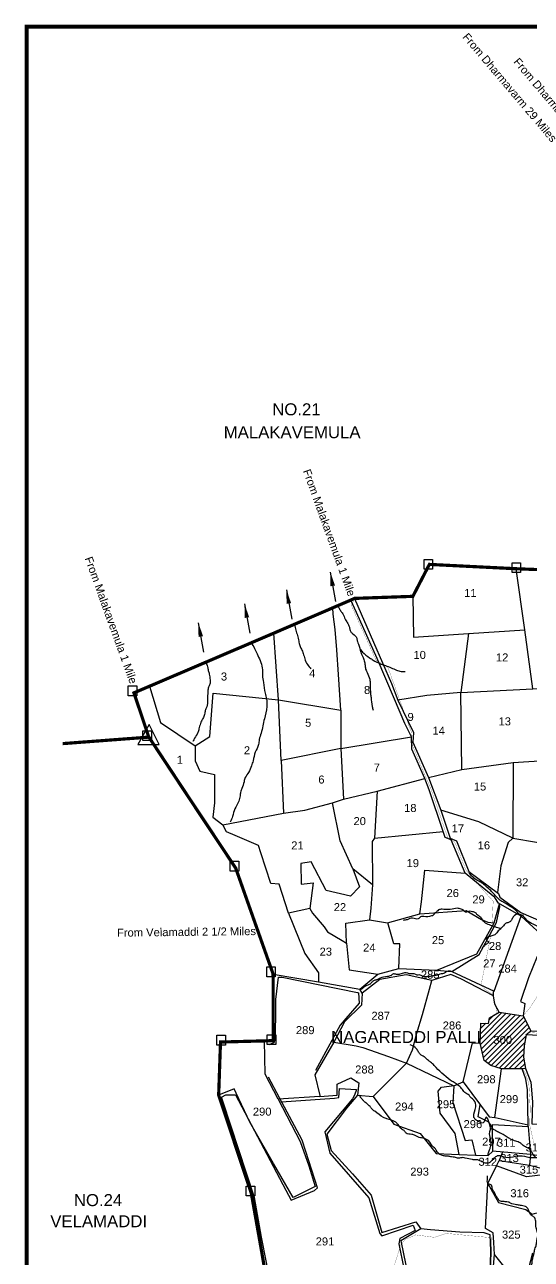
# Model space of a CAD drawing. Header units: feet. Extents: x 182083 to 187049, y 1571345 to 1577743.
# Drawn here: x 182083 to 183350, y 1574657 to 1577743 of the extents above; entities that cross this region are included whole.
import ezdxf
from ezdxf.enums import TextEntityAlignment as Align

# ---------------------------------------------------------------- set-up
doc = ezdxf.new("R2010")
doc.units = ezdxf.units.FT
doc.header["$LTSCALE"] = 15
doc.header["$MEASUREMENT"] = 0
doc.linetypes.add('ACAD_ISO02W100', pattern=[15, 12, -3])
doc.linetypes.add('HIDDEN2', pattern=[0.1875, 0.125, -0.0625])
for name, color, linetype in [('HILL', 223, 'Continuous'), ('PLOT', 7, 'Continuous'), ('PLOT NO', 7, 'Continuous'), ('ROADS', 6, 'ACAD_ISO02W100'), ('TANKS-STREAM', 4, 'Continuous'), ('TEXT', 1, 'Continuous'), ('VILLAGE', 30, 'Continuous'), ('VILLAGE STONES', 240, 'Continuous')]:
    doc.layers.add(name, color=color, linetype=linetype)
doc.layers.add('VILLAGE BOUNDRY', color=5, linetype='HIDDEN2', lineweight=100)
doc.styles.get("Standard").update_dxf_attribs({"font": 'arial.ttf'})
doc.dimstyles.get("Standard").update_dxf_attribs({"dimtxt": 0.18, "dimasz": 35, "dimexe": 0.18, "dimexo": 0.0625, "dimgap": 0.09, "dimtad": 0, "dimtih": 1, "dimtoh": 1, "dimdec": 4, "dimzin": 0, "dimdsep": 46, "dimtxsty": 'Standard', "dimcen": 0.09, "dimadec": 0, "dimazin": 0, "dimtfac": 1, "dimtdec": 4, "dimtofl": 0, "dimtmove": 0, "dimatfit": 3, "dimfxl": 0, "dimtolj": 1, "dimtzin": 0, "dimarcsym": 0})

msp = doc.modelspace()

# ---------------------------------------------------------------- hatches: boundary and pattern name
at = {"layer": 'VILLAGE', "linetype": 'Continuous', "lineweight": -3}
h = msp.add_hatch(dxfattribs=at)
h.set_pattern_fill('ANSI31', color=256, scale=75, style=0)
h.paths.add_polyline_path([(183332.5, 1575190.2), (183337.2, 1575217.8), (183337, 1575217.9), (183349.3, 1575227.8), (183329.9, 1575265.1), (183270, 1575274.4), (183245.5, 1575260.7), (183243.1, 1575246.4), (183224.2, 1575247.2), (183222.2, 1575196.6), (183232.1, 1575154), (183248.8, 1575141.3), (183275.3, 1575132.5), (183327.6, 1575132.5), (183335.9, 1575134), (183330.9, 1575162.4)])

# ---------------------------------------------------------------- linework, layer by layer
at = {"layer": 'HILL', "lineweight": -3}
for points in [[(182695.4, 1575193.4), (182708.1, 1575199.1), (182709.9, 1575218.5), (182711.1, 1575276.1), (182711.1, 1575306.2), (182717.6, 1575362.1), (182727.2, 1575361.8), (182915.3, 1575323.7), (182918, 1575323.1), (182919.6, 1575296.8), (182885.9, 1575258.5), (182872, 1575242), (182851.1, 1575203.8), (182810.2, 1575128.8)], [(182585.9, 1575068.2), (182610.2, 1575068), (182736.3, 1574829.4), (182749.5, 1574804.5), (182807.8, 1574828.9), (182815.7, 1574835.1), (182786.2, 1574926), (182777, 1574954.3), (182720.6, 1575060.1), (182692.7, 1575112.3)], [(182699.8, 1574585.2), (182674.8, 1574712.2), (182657.3, 1574811.2), (182578.8, 1575052.1), (182575.5, 1575062.2), (182585.9, 1575068.2)], [(182725.6, 1575050.6), (182857.7, 1575059.7), (182869, 1575061.5), (182870.1, 1575083.3), (182913.3, 1575081.1), (182908.3, 1575066.8), (182903, 1575058), (182877.2, 1575027), (182834, 1574975), (182846.3, 1574922.2), (182943.9, 1574810.6), (182971.4, 1574720.9), (182976, 1574715.3), (183054.8, 1574742.2), (183059.4, 1574728.9), (183021, 1574708.4), (183018.7, 1574695.4), (183043.9, 1574572)]]:
    msp.add_lwpolyline(points, dxfattribs=at)
at = {"layer": 'PLOT'}
for points in [[(183054, 1576314), (183055.6, 1576211.6), (183192.9, 1576220.8), (183334.1, 1576230.2), (183312.2, 1576383)], [(182873.5, 1576029.3), (182874, 1575933.4), (182880.1, 1575806.9), (182964.6, 1575826.7), (183083.9, 1575858.9), (183051, 1575931.9), (183050.9, 1575962.5), (183033.6, 1575996), (183007.6, 1576057.2), (182964.7, 1576158.3), (182912.6, 1576273.9), (182898.4, 1576304.5)], [(182907.7, 1576308.8), (182955.7, 1576199.3), (183000.8, 1576096.2), (183016, 1576054.8), (183055.1, 1575973.6), (183054, 1575949.1), (183092.8, 1575861.3), (183176.5, 1575881.4), (183305.3, 1575898.2), (183383.3, 1575903.2), (183434.2, 1575906.4), (183523.1, 1575912), (183735.1, 1575879.6), (183809.4, 1575862.9), (183867.8, 1575850.9), (183901.6, 1575844), (184052.8, 1575808.2), (184074.8, 1575803), (184142.6, 1575806.2), (184201.6, 1575811.8), (184327.7, 1575818.2)], [(182717.6, 1576054.9), (182873.5, 1576029.3), (182868, 1576118.8), (182864, 1576180.6), (182859.1, 1576230.8), (182854.6, 1576269), (182854, 1576285.4)], [(183173.6, 1576073.2), (183353.8, 1576082.8), (183445.4, 1576087.7), (183487.5, 1576088.3), (183592, 1576134.4), (183592, 1576170.4), (183671.3, 1576228.1), (183730.8, 1576240.2), (183762.1, 1576241.9), (183807.3, 1576257.3), (183872.5, 1576245.2), (183895.2, 1576253)], [(182395.3, 1576089.4), (182422.4, 1575998.4), (182509.5, 1575939.9), (182545.9, 1575963.3), (182554.5, 1576072.3), (182717.6, 1576054.9), (182705.9, 1576221.9)], [(183192.9, 1576220.8), (183173.6, 1576073.2)], [(183353.8, 1576082.8), (183334.1, 1576230.2)], [(182724.5, 1575903.4), (182717.6, 1576054.9)], [(183176.5, 1575881.4), (183173.6, 1576073.2), (183089.2, 1576066.5), (183016, 1576054.8)], [(182874, 1575933.5), (183050.9, 1575962.5)], [(182509.5, 1575939.9), (182509.2, 1575903.1), (182521, 1575877), (182557.7, 1575868.9), (182557.5, 1575797.9), (182553.5, 1575762), (182578.1, 1575743.1), (182729.9, 1575771.6), (182783.4, 1575779.1), (182853, 1575797.6), (182880.1, 1575806.9)], [(182874, 1575933.4), (182724.5, 1575903.4), (182729.9, 1575771.6)], [(183305.3, 1575898.2), (183304, 1575709.8), (183218.8, 1575750), (183123.9, 1575779.2)], [(183304, 1575709.8), (183362.9, 1575699.4), (183400.3, 1575695.3), (183434.2, 1575906.4)], [(182704.2, 1575369.8), (182817.7, 1575350.1), (182921.3, 1575332.1), (182966.2, 1575369.7), (183019, 1575383.6), (183114.3, 1575379.8), (183151.3, 1575376.1), (183257.5, 1575327.3), (183325, 1575514.1), (183268.5, 1575546.6), (183259.4, 1575561.3), (183218.5, 1575594.5), (183184.6, 1575622.1), (183149.5, 1575705.1), (183134.8, 1575711.1), (183130.1, 1575726), (183094.8, 1575830.1), (183083.9, 1575858.9)], [(183092.8, 1575861.3), (183123.9, 1575779.2), (183146.9, 1575709.4), (183163.5, 1575702.4), (183194.3, 1575626.3), (183268.1, 1575571.5), (183271.3, 1575561.7), (183324.3, 1575523.8), (183374, 1575502.3), (183406.2, 1575514.5)], [(182964.6, 1575826.7), (182957.6, 1575709.1), (183130.1, 1575726)], [(182957.6, 1575709.1), (182952.5, 1575701.3), (182953.1, 1575592.8), (182904, 1575632.6), (182871.8, 1575702.7), (182853, 1575797.6)], [(182904, 1575632.6), (182920.4, 1575587.8), (182897.7, 1575564.8), (182837, 1575578.5), (182799.7, 1575650.1), (182773.6, 1575646.3), (182774.4, 1575594.1), (182804.6, 1575598.1), (182796.3, 1575533.4), (182742.4, 1575521.6), (182719.5, 1575594.3), (182698.6, 1575595.8), (182673.9, 1575672.9), (182668, 1575691.3), (182609.1, 1575716.5), (182587.8, 1575725.7), (182578.1, 1575743.1)], [(183304, 1575709.8), (183292.4, 1575698.9), (183273.7, 1575640.5), (183265.6, 1575573.4)], [(183071.4, 1575520.2), (183075.5, 1575550.1), (183083.6, 1575629.8), (183184.6, 1575622.1)], [(182953.1, 1575592.8), (182948.9, 1575534.4), (182945.7, 1575505.5)], [(182796.3, 1575533.4), (182802.6, 1575521.8), (182832.3, 1575487.5), (182840.3, 1575475.2), (182877.1, 1575453.7), (182887.9, 1575446.9), (182886, 1575496.7), (182945.7, 1575505.5), (182990.6, 1575497.5), (183071.4, 1575520.2), (183187.2, 1575528.5), (183225.6, 1575506.5), (183241.6, 1575499.8), (183257.1, 1575497.6), (183270.3, 1575545.6)], [(183151.3, 1575376.1), (183219.7, 1575419), (183263, 1575498.7), (183271.8, 1575538.2), (183270.3, 1575545.6)], [(182742.4, 1575521.6), (182783.4, 1575421.2), (182817.5, 1575372.9), (182817.7, 1575350.1)], [(183019, 1575383.6), (183021.7, 1575444.9), (183006.2, 1575445.6), (182991.5, 1575497.7)], [(183114.3, 1575379.8), (183213.7, 1575420.2), (183257.1, 1575497.6)], [(183519.7, 1575346), (183455.3, 1575398.5), (183394.1, 1575451.5), (183325, 1575514.1)], [(182887.9, 1575446.9), (182894.4, 1575380.4), (182966.2, 1575369.7)], [(183394.1, 1575451.5), (183364.7, 1575413.4), (183342.9, 1575360), (183323.4, 1575300.8), (183333.9, 1575295.8), (183329.9, 1575265.1), (183349.3, 1575227.8), (183386.9, 1575226), (183437.1, 1575206.2), (183483.8, 1575199.7), (183563.4, 1575193.8), (183582, 1575188.7), (183606.2, 1575162.8), (183623.9, 1575143.8), (183660, 1575169.6), (183689.2, 1575217.6), (183704.3, 1575244.4)], [(183255.9, 1575315.5), (183173.6, 1575358), (183149.1, 1575368.3), (183101.2, 1575353.8), (183036.9, 1575367.9), (182971.4, 1575356.4), (182926.9, 1575322.2), (182921.3, 1575332.1)], [(182926.9, 1575322.2), (182925.1, 1575291.7), (182883.1, 1575250.4), (182856.3, 1575199.9), (182912.1, 1575190), (182928.6, 1575185.9), (182993.2, 1575163.9), (183038.1, 1575147.3), (183052.7, 1575180.7), (183063.7, 1575222.1), (183078.3, 1575268.5), (183095.4, 1575332.1), (183101.2, 1575353.8)], [(183270, 1575274.4), (183258.7, 1575294.8), (183255.9, 1575315.5), (183255.9, 1575325.5), (183257.5, 1575327.3)], [(183337.2, 1575218), (183332.5, 1575190.2), (183330.9, 1575162.4), (183335.9, 1575134), (183327.6, 1575132.5), (183275.3, 1575132.5), (183248.8, 1575141.3), (183232.1, 1575154), (183222.2, 1575196.6), (183224.2, 1575247.2), (183243.1, 1575246.4), (183245.5, 1575260.7), (183270, 1575274.4), (183329.9, 1575265.1)], [(183623.9, 1575143.8), (183616.5, 1575138.8), (183567.8, 1575181.5), (183508.6, 1575184.1), (183460.3, 1575189), (183417.3, 1575200.1), (183385.5, 1575215.4), (183337, 1575217.9), (183349.3, 1575227.8)], [(182821.4, 1575063.4), (182716.6, 1575056.8), (182684.5, 1575119.5), (182682.3, 1575202.7)], [(182856.3, 1575199.9), (182808.6, 1575118.1), (182821.1, 1575065.8), (182821.4, 1575063.4), (182864.8, 1575066.7), (182864.9, 1575094.6), (182898.3, 1575110.1), (182919.1, 1575097.5), (182915, 1575066.9), (182888.1, 1575034.1), (182838.7, 1574969.6), (182849.1, 1574928.9), (182902.7, 1574870.2), (182949.5, 1574817.4), (182976.5, 1574724.1), (183061.5, 1574750.3), (183073.5, 1574733.1), (183023.7, 1574703.1), (183048.7, 1574581.3)], [(182915, 1575066.9), (182955, 1575063.6), (183038.1, 1575147.3), (183156.1, 1575090.3), (183179.7, 1575100.7), (183203.3, 1575197.6), (183222.2, 1575196.9)], [(183335.9, 1575134), (183348.8, 1575099.7), (183353.1, 1575050.1), (183351.4, 1574995), (183366.7, 1574994.5), (183382.6, 1575029.2), (183393.2, 1575094.9), (183449.4, 1575092.3), (183456.7, 1575169.9), (183460.3, 1575189)], [(183179.7, 1575100.7), (183245.2, 1575013), (183259.1, 1575011.1), (183275.3, 1575132.5)], [(183259.5, 1575011.1), (183342.7, 1574992.5), (183340.9, 1575080.2), (183336.9, 1575106.6), (183327.6, 1575132.5)], [(183169.7, 1574918.7), (183160, 1574971), (183122, 1575022.3), (183117.5, 1575077.1), (183125.3, 1575086.9), (183157.5, 1575090.9)], [(183156.1, 1575090.3), (183154.1, 1575048.3), (183184.9, 1574953.3), (183201.4, 1574955.2), (183210.8, 1574917.1)], [(182716.6, 1575056.8), (182772.3, 1574950.8), (182793.7, 1574890.2), (182809.1, 1574838.9), (182754.4, 1574811.3), (182705.4, 1574896), (182652.4, 1574987.6), (182645.8, 1574999.1), (182611.9, 1575072.4), (182606.5, 1575082.5), (182568, 1575067.1)], [(182955, 1575063.6), (183005.9, 1574994.5), (183072.5, 1574971.5), (183112.2, 1574920.9), (183169.7, 1574918.7), (183210.8, 1574917.1), (183242, 1574915.9), (183253.7, 1574927.2), (183253.2, 1574994), (183342.8, 1574988.5), (183342.7, 1574992.5)], [(183253.3, 1574985), (183243.9, 1574999.5), (183217.1, 1575012.8), (183222.4, 1575043.5)], [(183342.8, 1574988.5), (183348.4, 1574918.8), (183253.1, 1574926.6)], [(183348.4, 1574918.8), (183369.1, 1574917.1), (183381.3, 1574882.7), (183386.3, 1574868.8), (183338.6, 1574863.1), (183263.3, 1574890.7), (183270, 1574904.1), (183345.6, 1574892), (183381.3, 1574882.7)], [(183277.9, 1574924.6), (183270, 1574904.1)], [(183348.4, 1574918.8), (183345.6, 1574892)], [(183226.3, 1574513.4), (183253.7, 1574536.7), (183257.1, 1574568.7), (183254.5, 1574629.5), (183258.4, 1574668.3), (183256.8, 1574698.4), (183254.5, 1574722.6), (183235.5, 1574733.3), (183241.8, 1574846.2), (183263.3, 1574890.7)], [(183241.8, 1574846.2), (183268.2, 1574798.8), (183336.2, 1574781.6), (183352.8, 1574769.3), (183364, 1574773.1)], [(183247.6, 1574612), (183249.2, 1574678.3), (183247.3, 1574717.5), (183232, 1574722.8), (183171.8, 1574724.8), (183098, 1574730.7), (183073.8, 1574732.7), (183073.9, 1574733.1), (183073.5, 1574733.1)], [(183353.2, 1574672.2), (183334.6, 1574601.8), (183311.5, 1574601.8), (183258.4, 1574668.3)]]:
    msp.add_lwpolyline(points, dxfattribs=at)
at = {"layer": 'PLOT NO', "color": 5, "const_width": 10}
msp.add_lwpolyline([(182087.6, 1577738), (186952.4, 1577738), (186952.4, 1571950), (182087.6, 1571950)], close=True, dxfattribs=at)
at = {"layer": 'ROADS', "lineweight": -3, "ltscale": 0.1, "const_width": 0.5}
for points in [[(183264.6, 1575271.3), (183255.9, 1575317.7), (183233.4, 1575332.5), (183224.7, 1575342.4), (183250.8, 1575476.3), (183252.8, 1575507.6), (183254.9, 1575551.9), (183226.4, 1575583.2), (183197.9, 1575618.3), (183186.9, 1575629.2), (183158.8, 1575699.5), (183151.3, 1575705.4), (183140.9, 1575711.6), (183099.6, 1575831), (183053, 1575940.6), (183049.6, 1575975.9), (183009.6, 1576086.4), (182990.4, 1576139), (182961.9, 1576153.9), (182900.2, 1576290.9), (182907.7, 1576308.8)], [(184048.8, 1576023.8), (183991.1, 1575963.3), (183899.3, 1575879.5), (183857.1, 1575836.9), (183752.1, 1575759), (183732.1, 1575751.5), (183670.7, 1575694.3), (183639.9, 1575649.7), (183607.7, 1575602.9), (183557.5, 1575562.5), (183492, 1575500.9), (183446.7, 1575443.7), (183347.3, 1575285.8), (183329.9, 1575265.1)], [(183344.4, 1575223.8), (183385.7, 1575220.3), (183427.7, 1575202.9), (183469.3, 1575194.2), (183561.6, 1575187), (183580.3, 1575178), (183616.1, 1575148.1), (183629.1, 1575140.6), (183642.9, 1575142.6)], [(183326.9, 1575135.4), (183335.2, 1575122.5), (183344.1, 1575095.6), (183347.5, 1575035.9), (183346.4, 1574991.5), (183359.3, 1574936.4)], [(182992.9, 1574593.9), (183023.4, 1574692.5), (183035.1, 1574706.5), (183060.7, 1574717.7), (183107.8, 1574711.6), (183137.6, 1574721.5), (183233.1, 1574712.3), (183251.6, 1574710.5), (183251.2, 1574618)]]:
    msp.add_lwpolyline(points, dxfattribs=at)
at = {"layer": 'TANKS-STREAM', "lineweight": -3}
for points in [[(182861.6, 1576290), (182868.5, 1576286.1), (182872.7, 1576277.7), (182878.8, 1576270.5), (182881.8, 1576263.6), (182884.5, 1576257.3), (182889.9, 1576248.3), (182893.8, 1576240.5), (182895.9, 1576232.7), (182898.6, 1576225.1), (182904, 1576220), (182913.6, 1576209.2), (182915.2, 1576200.8), (182917.9, 1576194.8), (182923.6, 1576174.2), (182929.3, 1576161.3), (182932.9, 1576150.2), (182934.1, 1576144.5), (182935, 1576135.2), (182939.5, 1576123.8), (182945.9, 1576106.8), (182947.4, 1576095.1), (182947.4, 1576083.4), (182948, 1576070.8), (182949.2, 1576061.2), (182952.2, 1576038.8), (182954.3, 1576029.5)], [(182757.6, 1576243.7), (182761.2, 1576229.1), (182765.1, 1576216), (182768.3, 1576202.1), (182770.7, 1576190.8), (182774.9, 1576181.8), (182779.6, 1576171.1), (182783.5, 1576157.8), (182790.1, 1576143.8), (182799, 1576132.5)], [(182649, 1576198.6), (182658, 1576183.9), (182664.2, 1576170.1), (182671.8, 1576153.4), (182677, 1576134.9), (182677.5, 1576116.4), (182680.4, 1576098.8), (182684.2, 1576071.9), (182687.5, 1576057.6), (182688.5, 1576038.2), (182682.3, 1576007.7), (182678.5, 1575990.1), (182674.2, 1575971.6), (182669.5, 1575955.9), (182668, 1575943.6), (182659.4, 1575924.3), (182654.2, 1575902.9), (182649.9, 1575890.5), (182642.8, 1575873.9), (182634.7, 1575861.1), (182631.4, 1575850.6), (182626.1, 1575834), (182622.8, 1575824), (182621.4, 1575815), (182618.5, 1575801.7), (182608.5, 1575782.4), (182602.8, 1575763.9), (182597.1, 1575749.6)], [(182921.2, 1576183.1), (182927.9, 1576174.7), (182945.6, 1576160.3), (182954.6, 1576154.6), (182972.7, 1576145.6), (182981.7, 1576142), (182996.1, 1576136.9), (183009.6, 1576130.9), (183021.7, 1576127), (183034.9, 1576125.8)], [(182535.1, 1576148.5), (182540.4, 1576138.1), (182541.8, 1576128.6), (182544.6, 1576119.5), (182546.5, 1576105.3), (182546.1, 1576094.3), (182542.7, 1576086.7), (182540.8, 1576076.7), (182540.4, 1576053.9), (182538, 1576037.8), (182535.1, 1576030.6), (182533.2, 1576021.6), (182529.9, 1576011.2), (182524.7, 1576001.6), (182522.7, 1575996.4), (182518.5, 1575982.6), (182516.1, 1575973.4), (182507.5, 1575959.1), (182503.7, 1575951)], [(183330.4, 1575516), (183322.4, 1575517.4), (183315.8, 1575524.3), (183287.7, 1575545.2), (183281.8, 1575549), (183276.3, 1575551.5), (183267.2, 1575558.8), (183248.6, 1575578.5), (183237.2, 1575588.6), (183225.9, 1575598), (183217, 1575602.9), (183206.4, 1575610.1), (183195, 1575621.5)], [(183273.4, 1575483), (183245.8, 1575492.5), (183232.8, 1575499.4), (183223.9, 1575511.5), (183215.3, 1575517.8), (183210.9, 1575522.7), (183203.5, 1575525.6), (183196.8, 1575526.7), (183189.9, 1575525.3), (183185.9, 1575524.7), (183180.4, 1575529.3), (183174.7, 1575532.2), (183165.5, 1575534.2), (183147.3, 1575531.3), (183136.1, 1575531.3), (183127.2, 1575531.6), (183118.3, 1575529.9), (183114.3, 1575526.1), (183108.5, 1575521.2), (183104.8, 1575516.7), (183100.7, 1575514.9), (183081.4, 1575513.5), (183075.7, 1575513.8), (183066.9, 1575507.7), (183053.3, 1575509.5), (183039.8, 1575505.7), (183029.7, 1575503.7)], [(183720.9, 1575240.3), (183712.4, 1575247.8), (183704.2, 1575253.1), (183696, 1575259.2), (183690.9, 1575265.5), (183684.5, 1575269.3), (183675.6, 1575273.3), (183665.5, 1575276.2), (183651.9, 1575283.9), (183643.4, 1575290.6), (183615, 1575310), (183604, 1575313.6), (183581.4, 1575323.6), (183567.8, 1575331.3), (183557.8, 1575335.1), (183538.3, 1575345.6), (183520.9, 1575351.3), (183504.7, 1575364.1), (183493.9, 1575375.9), (183479.3, 1575388.2), (183468.5, 1575395.3), (183458.5, 1575406.9), (183434, 1575424.5), (183426.8, 1575433.2), (183419.9, 1575443.5), (183412.4, 1575448.4), (183401.4, 1575454.2), (183390.9, 1575470.9), (183379.8, 1575478.1), (183374.2, 1575482.7), (183354.9, 1575494.5), (183339.3, 1575504), (183326.5, 1575517.3), (183308, 1575516), (183302.6, 1575508.3), (183300.5, 1575504.5), (183298, 1575501.1), (183291.3, 1575498.1), (183284.4, 1575494.7), (183280.3, 1575489.9), (183274.4, 1575484.2), (183265.6, 1575475), (183258.7, 1575468.1), (183249.2, 1575464.8), (183238.7, 1575459.1), (183237.9, 1575454.2), (183243.6, 1575450.1), (183243.1, 1575448.6), (183236.1, 1575443.7), (183234.3, 1575441.7), (183231.3, 1575438.6), (183227.4, 1575435.5)], [(183150.9, 1575376.2), (183139.9, 1575376.2), (183130.6, 1575371.3), (183124.8, 1575370.1), (183118.2, 1575368), (183109.5, 1575365.9), (183099.7, 1575364.3), (183091.1, 1575363.3), (183081.5, 1575363.3), (183074.7, 1575366.2), (183070.2, 1575367.6), (183064.9, 1575366.9), (183061.3, 1575369), (183044.9, 1575370.7), (183041.1, 1575371.9), (183033.2, 1575372.6), (183021.3, 1575369.2), (183013.3, 1575368.8), (183005.1, 1575369.9), (182999.3, 1575366.2), (182990.4, 1575363.6), (182971.7, 1575359.4), (182963.1, 1575355), (182955.4, 1575353.1), (182950, 1575347.7), (182942.9, 1575342.6), (182935.4, 1575339.8), (182930.5, 1575336.2), (182927.2, 1575333.2), (182924.5, 1575329.9)], [(183725.1, 1575186.3), (183722.7, 1575181), (183719, 1575177.3), (183714.6, 1575174.3), (183710.2, 1575170.6), (183703.7, 1575165), (183697, 1575161.8), (183692.4, 1575156.9), (183688.2, 1575148.8), (183681.5, 1575142.6), (183675.7, 1575138.2), (183672.4, 1575131.5), (183661.1, 1575125.7), (183654.1, 1575119.3), (183640.2, 1575113.1), (183627.2, 1575106.8), (183616.5, 1575101), (183606.3, 1575096.2), (183600.8, 1575090.4), (183594.8, 1575086), (183589.7, 1575083), (183583.6, 1575076.2), (183581.8, 1575066.5), (183578.3, 1575043.4), (183573.2, 1575034), (183570.9, 1575023.8), (183570.6, 1575016.4), (183571.3, 1575010.1), (183572.7, 1574982.2), (183569, 1574963.6), (183566.9, 1574953.9), (183565.3, 1574945.6), (183561.3, 1574929.4), (183566.2, 1574903.4), (183561.8, 1574888.6), (183561.3, 1574873.8), (183557.1, 1574863.2), (183558.4, 1574854.3), (183561.3, 1574831.1), (183562, 1574821.2), (183560.2, 1574804.6), (183560.2, 1574796), (183558.1, 1574784.6), (183559.7, 1574758.9), (183558.1, 1574746.5), (183554.7, 1574730.4), (183550.3, 1574720.8), (183545.5, 1574708.4), (183543.9, 1574701.3), (183540.9, 1574693.5), (183537, 1574685.3), (183535.4, 1574677.5), (183530.8, 1574669), (183529.7, 1574666), (183528.7, 1574660.7), (183527.6, 1574655.2), (183516.8, 1574637.1), (183512.7, 1574622.2), (183509.7, 1574617.7), (183506.5, 1574609), (183501.9, 1574598.4), (183498.9, 1574588.1), (183496.8, 1574581.7), (183494.1, 1574574.6), (183491.3, 1574566.6), (183478, 1574562.8), (183455, 1574552.2), (183446.5, 1574544), (183430.9, 1574532.1), (183419, 1574522), (183409.1, 1574515.3), (183390.3, 1574506.4), (183380.7, 1574500.9), (183371.3, 1574498.1), (183357.3, 1574489.2), (183349.7, 1574480.8), (183330.6, 1574470.8), (183321, 1574467.6), (183287.5, 1574450.5), (183268.7, 1574439.2), (183257, 1574430.9), (183247.2, 1574420.4), (183234.2, 1574409.4), (183229.3, 1574403.1), (183215.6, 1574400.6), (183204.2, 1574400.9), (183198.5, 1574401.1), (183197.7, 1574390.6), (183189, 1574388.7), (183168.3, 1574378.6), (183168.2, 1574373.5), (183169.1, 1574368.1), (183162.7, 1574364.7), (183159.3, 1574365.6), (183159.7, 1574359.6), (183158.4, 1574356.9), (183150.6, 1574363.4), (183142.5, 1574363.2), (183142.2, 1574358.9), (183140.9, 1574353.7), (183133.7, 1574341.2), (183126.1, 1574340), (183119.2, 1574337.4), (183114.3, 1574333.1), (183107.1, 1574327.2), (183099, 1574327.2), (183086.9, 1574326.6), (183083.1, 1574325.9), (183074.4, 1574325.2), (183066.7, 1574325.9), (183058.4, 1574330.2), (183054.6, 1574332.7), (183050.2, 1574319.3), (183050.4, 1574314.8), (183050, 1574304.5), (183047.5, 1574300.6), (183046.6, 1574296.4), (183043.2, 1574289.6), (183038.6, 1574282.9), (183034.1, 1574277.5), (183026.9, 1574270.3), (183020, 1574266.1), (183008.7, 1574264.2), (182991.2, 1574272.2), (182973.2, 1574271.3), (182961.8, 1574270.7), (182953.3, 1574266.2), (182945.4, 1574263.7), (182937.6, 1574249.4), (182938.5, 1574242.8), (182943.6, 1574236.6), (182949.9, 1574231.4), (182943.7, 1574211.9), (182936.5, 1574201.8), (182933.4, 1574196.8), (182929.6, 1574189.4), (182917.5, 1574181.8), (182910.7, 1574181.6), (182904.5, 1574178.2), (182902.7, 1574171.9), (182891, 1574164.8), (182883.8, 1574158.7), (182882.3, 1574151.5), (182882.5, 1574144.6), (182875.1, 1574136.7), (182868.2, 1574134.1), (182861.7, 1574134.1), (182854.5, 1574130.4), (182840.4, 1574130), (182830.1, 1574129.1), (182819.6, 1574130.2), (182813.5, 1574135.2), (182798.6, 1574137.7), (182790.1, 1574136.7), (182786.2, 1574135.6)], [(183248.4, 1574981.6), (183245.1, 1574998), (183237.2, 1575011.8), (183230, 1574997.7), (183218.4, 1575001.3), (183210.2, 1575006.2), (183206.3, 1575013.5), (183211.5, 1575037.8), (183206.6, 1575054.3), (183199, 1575060.9), (183194.4, 1575066.8), (183183.9, 1575073.7), (183176, 1575083.9), (183166.7, 1575092.4), (183157.2, 1575098.4), (183147.6, 1575104.9), (183107.3, 1575141.1), (183098.4, 1575149.7), (183090.9, 1575155.3), (183083.9, 1575162.2), (183076, 1575166.1), (183073.4, 1575168.4), (183068.1, 1575174.7), (183063.2, 1575183.2), (183047, 1575192.8)], [(183530.8, 1574910.1), (183519.9, 1574909.6), (183513.3, 1574909.5), (183511, 1574908), (183506.2, 1574906.8), (183498.7, 1574905.8), (183487, 1574905.3), (183473.6, 1574902), (183468.6, 1574899.9), (183462.3, 1574899.2), (183453, 1574897.6), (183434.7, 1574894.9), (183411.8, 1574892.3), (183401.8, 1574890.5), (183393.3, 1574890.5), (183385, 1574889.8), (183380.1, 1574893.3), (183375.8, 1574902.4), (183372.8, 1574906.8), (183353.3, 1574910), (183327.5, 1574914.4), (183309.8, 1574913.4), (183286.5, 1574910.8), (183267.3, 1574915.6), (183258.8, 1574911), (183254.7, 1574906.5), (183249.4, 1574901.4), (183246.9, 1574898.7), (183242.6, 1574897.2), (183232.7, 1574897.7), (183227.9, 1574900.4), (183221.3, 1574902.9), (183214.3, 1574905.3), (183206.8, 1574905), (183202.8, 1574905.8), (183185.1, 1574909.5), (183179, 1574910.8), (183167.7, 1574909.6), (183158.5, 1574911.6), (183150.7, 1574912.6), (183142.7, 1574914.1), (183134.8, 1574914.9), (183125.9, 1574916.9), (183112.1, 1574929.6), (183110.5, 1574932.9), (183105.7, 1574936.9), (183092.9, 1574953.4), (183079.1, 1574959.3), (183066.7, 1574962.6), (183059.9, 1574966.1), (183051.5, 1574968.9), (183036.9, 1574971.9), (183032, 1574978.3), (183023.2, 1574984.1), (183019.9, 1574989.4), (183017.2, 1574993.5), (183014.4, 1574996.2), (183011.3, 1574999.1), (182989, 1575008.2), (182980.3, 1575011.5), (182958.6, 1575026.6), (182951, 1575033), (182946.7, 1575038.6), (182942.9, 1575042.2), (182938.2, 1575046.7), (182934.1, 1575049.5), (182929, 1575054.6), (182923.5, 1575060.9), (182920.4, 1575066.9)], [(183361.9, 1574910.1), (183353.4, 1574921.6), (183348.5, 1574929.5), (183338.2, 1574936.5), (183327.7, 1574943.5), (183322.5, 1574947.6), (183311.6, 1574951.7), (183298.6, 1574957.2), (183290, 1574962), (183279.7, 1574968.6), (183272.9, 1574971.7), (183263, 1574977), (183255.8, 1574981.3), (183250.6, 1574983), (183245.5, 1574975.2), (183247.9, 1574957.7), (183248.8, 1574944.1), (183247.3, 1574936.9), (183245.1, 1574929.3), (183243, 1574924.1), (183240.9, 1574915.9)], [(183199.8, 1574401.5), (183212.8, 1574403.5), (183216.8, 1574404.5), (183221.5, 1574407.8), (183227.1, 1574414.9), (183232, 1574421.5), (183236.2, 1574427.7), (183239.8, 1574432.6), (183244.2, 1574438.4), (183247, 1574442.6), (183251.8, 1574444.1), (183261.4, 1574451.8), (183271.6, 1574456.7), (183280, 1574462.1), (183286.6, 1574470.7), (183290.5, 1574478.8), (183291.8, 1574482.2), (183293.9, 1574484.2), (183296.1, 1574488.1), (183297.7, 1574489.8), (183301.1, 1574490.9), (183309.4, 1574489.9), (183317.2, 1574488.9), (183323.4, 1574490.3), (183327.8, 1574492), (183331.3, 1574499.9), (183328.5, 1574509.8), (183331.2, 1574524.5), (183330.8, 1574533.7), (183332, 1574543.7), (183336.1, 1574569.5), (183337.6, 1574589.6), (183342.2, 1574613.5), (183345.4, 1574623.1), (183347.6, 1574637.8), (183352.1, 1574647.3), (183352.8, 1574653.7), (183355.3, 1574664.1), (183356.9, 1574669), (183358.4, 1574679.7), (183362.3, 1574690.5), (183363.8, 1574700.6), (183366.2, 1574715.5), (183366.2, 1574721.2), (183361.6, 1574739.7), (183361.6, 1574752), (183357.2, 1574762.1), (183351.3, 1574766), (183348.1, 1574768.9), (183344.9, 1574775.8), (183343.2, 1574780.2), (183339.5, 1574786.3), (183335.4, 1574789), (183329.2, 1574790.1), (183322.9, 1574791.6), (183313.6, 1574793), (183298.2, 1574797), (183294.7, 1574799.2), (183289.3, 1574800), (183280.1, 1574801.2), (183275.9, 1574801.6), (183270.4, 1574803.2), (183266.1, 1574809.8), (183261.4, 1574816.4), (183258.4, 1574824), (183256, 1574827.4), (183253.6, 1574830.7), (183250.4, 1574842.2), (183243.1, 1574845.6), (183240.5, 1574848.7), (183240.5, 1574855.6), (183240.7, 1574860.8), (183240.7, 1574865.5)]]:
    msp.add_spline(points, degree=3, dxfattribs=at)
at = {"layer": 'VILLAGE BOUNDRY', "lineweight": -3, "ltscale": 25, "const_width": 8}
for points in [[(183477.9, 1576376.4), (183312.2, 1576383), (183095.2, 1576393.8), (183054, 1576314), (182907.7, 1576308.8), (182899, 1576304.8), (182853.2, 1576285.1), (182705.9, 1576221.9), (182519.6, 1576142.4), (182395.3, 1576089.4), (182356, 1576072.7), (182392.9, 1575962.9), (182491.3, 1575814), (182610.6, 1575634.6), (182704.2, 1575369.8), (182704.4, 1575203.3), (182572.6, 1575199.8), (182568, 1575067.1), (182649.7, 1574821.5), (182676.4, 1574671.2), (182719.8, 1574412.5)], [(182391.8, 1575961.9), (182177.7, 1575945.8)]]:
    msp.add_lwpolyline(points, dxfattribs=at)
at = {"layer": 'VILLAGE STONES', "lineweight": -3}
for points in [[(183081.8, 1576406.4), (183103.1, 1576406.4), (183103.1, 1576381.8), (183081.8, 1576381.8)], [(183302, 1576398), (183323.2, 1576398), (183323.2, 1576373.4), (183302, 1576373.4)], [(182341.9, 1576090.1), (182363.1, 1576090.1), (182363.1, 1576065.6), (182341.9, 1576065.6)], [(182378.3, 1575978), (182399.6, 1575978), (182399.6, 1575953.5), (182378.3, 1575953.5)], [(182597.1, 1575651.7), (182618.3, 1575651.7), (182618.3, 1575627.2), (182597.1, 1575627.2)], [(182688.2, 1575387.4), (182709.5, 1575387.4), (182709.5, 1575362.9), (182688.2, 1575362.9)], [(182563.5, 1575216.6), (182584.7, 1575216.6), (182584.7, 1575192.1), (182563.5, 1575192.1)], [(182689.6, 1575218), (182710.9, 1575218), (182710.9, 1575193.5), (182689.6, 1575193.5)], [(182637.2, 1574839.7), (182658.5, 1574839.7), (182658.5, 1574815.2), (182637.2, 1574815.2)]]:
    msp.add_lwpolyline(points, close=True, dxfattribs=at)
msp.add_lwpolyline([(182365.5, 1575943.8), (182419.4, 1575943.8), (182394.2, 1575993.2), (182365.5, 1575943.8)], dxfattribs=at)

# ---------------------------------------------------------------- texts
at = {"layer": 'PLOT NO', "linetype": 'Continuous', "lineweight": -3}
for s, rotation, p in [('From Dharmavarm 29 Miles', 310.2855, (183177, 1577711.5)), ('From Dharmavarm', 310.2855, (183304.4, 1577649.4)), ('From Malakavemula 1 Mile', 289.8109, (182778.5, 1576627.5)), ('From Malakavemula 1 Mile', 289.8109, (182232.6, 1576408.9)), ('From Velamaddi 2 1/2 Miles', 0.6753, (182313.7, 1575463.1))]:
    msp.add_text(s, height=20, rotation=rotation, dxfattribs=at).set_placement(p)
at = {"layer": 'PLOT NO', "lineweight": -3}
for s, p in [('11', (183197.8, 1576322.4)), ('10', (183071, 1576167.5)), ('12', (183277.2, 1576161.3)), ('3', (182581.4, 1576113.5)), ('4', (182802.3, 1576121.6)), ('8', (182939.4, 1576079.9)), ('9', (183048.4, 1576012.5)), ('5', (182792, 1575998)), ('14', (183118.5, 1575978.1)), ('13', (183283.8, 1576001.4)), ('2', (182638.9, 1575929.2)), ('1', (182470.9, 1575905.3)), ('7', (182963.8, 1575886.1)), ('6', (182825.1, 1575856)), ('15', (183222, 1575838.6)), ('18', (183047.5, 1575785)), ('20', (182920.9, 1575752.1)), ('17', (183166.6, 1575734.1)), ('21', (182765.2, 1575691.4)), ('16', (183231.6, 1575691.6)), ('19', (183053.8, 1575647.1)), ('32', (183327.4, 1575599.2)), ('26', (183153.7, 1575572.2)), ('29', (183218.3, 1575556.4)), ('22', (182871.5, 1575537.1)), ('25', (183116.9, 1575454.5)), ('23', (182836.1, 1575425.8)), ('24', (182944.9, 1575435.9)), ('28', (183259.7, 1575439.9)), ('27', (183245.3, 1575396.4)), ('285', (183097.4, 1575368.5)), ('284', (183290.9, 1575383.5)), ('287', (182973.5, 1575265.5)), ('286', (183151.9, 1575241.2)), ('289', (182784.6, 1575229.6)), ('300', (183278.9, 1575204.9)), ('288', (182932.9, 1575131.2)), ('298', (183237.7, 1575106.9)), ('299', (183294.5, 1575057.1)), ('290', (182676.9, 1575025.9)), ('294', (183032.7, 1575038.6)), ('295', (183136.9, 1575044.4)), ('296', (183204.1, 1574994.6)), ('297', (183250.5, 1574950.7)), ('311', (183287.6, 1574948)), ('314', (183359.4, 1574936.4)), ('312', (183241.3, 1574900.5)), ('313', (183295.7, 1574909.8)), ('293', (183070.8, 1574875.9)), ('315', (183344.4, 1574880.9)), ('316', (183321.2, 1574821.9)), ('325', (183300.2, 1574718.5)), ('291', (182834.1, 1574701.4))]:
    msp.add_text(s, height=20, dxfattribs=at).set_placement(p, align=Align.MIDDLE_CENTER)
at = {"layer": 'TEXT', "color": 1, "lineweight": -3}
for s, p in [('NO.21', (182702, 1576766.5)), ('MALAKAVEMULA', (182580.7, 1576709.3)), ('NO.24', (182205.7, 1574789.7)), ('VELAMADDI', (182146.7, 1574736.8))]:
    msp.add_text(s, height=30, dxfattribs=at).set_placement(p)
at = {"layer": 'VILLAGE', "lineweight": -3}
msp.add_text('NAGAREDDI PALLI', height=30, dxfattribs=at).set_placement((182849.4, 1575197.4))

# ---------------------------------------------------------------- leaders
at = {"layer": 'VILLAGE BOUNDRY', "linetype": 'Continuous', "lineweight": -3}
for points in [[(182847.3, 1576374.5), (182860.6, 1576300.7)], [(182737.4, 1576330.5), (182750.7, 1576256.7)], [(182632.5, 1576295.3), (182645.8, 1576221.5)], [(182517.1, 1576247.9), (182530.4, 1576174)]]:
    msp.add_leader(points, dimstyle='Standard', override={"dimgap": 0.09, "dimtad": 0}, dxfattribs=at)

doc.saveas('drawing.dxf')
